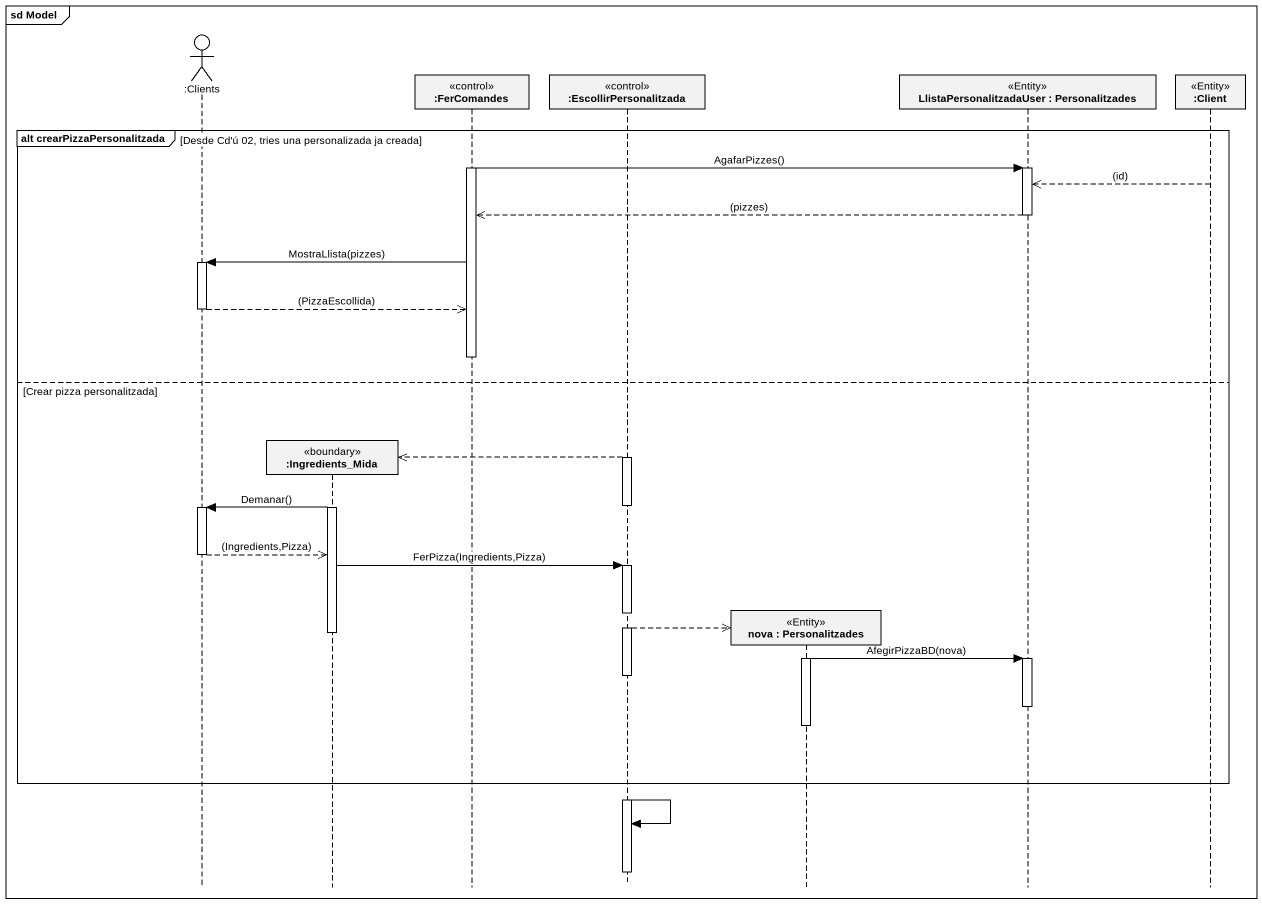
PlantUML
@startuml
mainframe sd Model
hide footbox
actor ":Clients" as Clients
participant ":Ingredients_Mida" as Ingredients_Mida <<boundary>>
participant ":FerComandes" as FerComandes <<control>>
participant ":EscollirPersonalitzada" as EscollirPersonalitzada <<control>>
participant "nova : Personalitzades" as nova <<Entity>>
participant "LlistaPersonalitzadaUser : Personalitzades" as LlistaPersonalitzadaUser <<Entity>>
participant ":Client" as Client <<Entity>>

group alt crearPizzaPersonalitzada [Desde Cd'ú 02, tries una personalizada ja creada]
  activate FerComandes
  FerComandes -> LlistaPersonalitzadaUser : AgafarPizzes()
  activate LlistaPersonalitzadaUser
  Client -->> LlistaPersonalitzadaUser : (id)
  LlistaPersonalitzadaUser -->> FerComandes : (pizzes)
  deactivate LlistaPersonalitzadaUser
  FerComandes -> Clients : MostraLlista(pizzes)
  activate Clients
  Clients -->> FerComandes : (PizzaEscollida)
  deactivate Clients
  deactivate FerComandes
else Crear pizza personalitzada
  activate EscollirPersonalitzada
  EscollirPersonalitzada -->> Ingredients_Mida **
  deactivate EscollirPersonalitzada
  activate Ingredients_Mida
  Ingredients_Mida -> Clients : Demanar()
  activate Clients
  Clients -->> Ingredients_Mida : (Ingredients,Pizza)
  deactivate Clients
  Ingredients_Mida -> EscollirPersonalitzada : FerPizza(Ingredients,Pizza)
  activate EscollirPersonalitzada
  EscollirPersonalitzada -->> nova **
  deactivate Ingredients_Mida
  activate nova
  nova -> LlistaPersonalitzadaUser : AfegirPizzaBD(nova)
  activate LlistaPersonalitzadaUser
  deactivate LlistaPersonalitzadaUser
  deactivate nova
end
EscollirPersonalitzada -> EscollirPersonalitzada
deactivate EscollirPersonalitzada
@enduml
